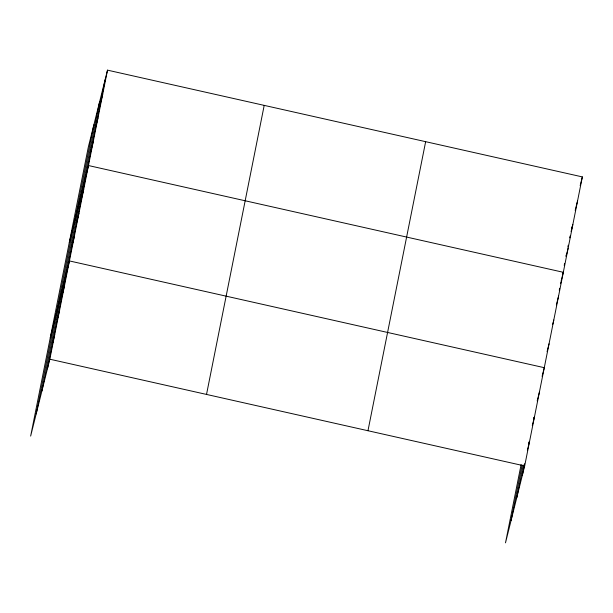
<?xml version="1.0" encoding="UTF-8"?>
<svg xmlns="http://www.w3.org/2000/svg" width="613" height="613" viewBox="0 0 613 613"><rect width="100%" height="100%" fill="white"/><g stroke="black" fill="none" stroke-linecap="round" stroke-linejoin="round"><path stroke-width="0.92" d="M36.182 413.89L93.866 124.837M41.891 391.017L99.574 101.965M47.423 368.819L105.107 79.759M107.505 70.15L88.333 147.043L30.65 436.096L49.822 359.203L107.505 70.15L582.35 176.904L524.667 465.957L505.495 542.85L521.111 464.593M206.52 394.435L264.203 105.382M367.969 430.732L425.652 141.68M511.035 520.644L522.107 465.137M516.736 497.771L523.272 465.014M522.268 475.565L524.636 463.742M528.628 443.72L528.988 441.896M533.532 419.146L533.892 417.33M559.271 290.156L559.638 288.325M560.55 283.735L560.918 281.903M562.382 274.563L562.749 272.731M564.213 265.391L564.581 263.559M566.044 256.219L566.412 254.387M567.876 247.047L568.243 245.215M569.707 237.875L570.067 236.043M571.538 228.703L571.898 226.871M100.348 103.605L102.746 93.996M95.59 127.458L97.988 117.849M90.831 151.304L93.23 141.695M69.3 242.426L88.471 165.541L563.316 272.295L561.14 281.03M81.314 198.995L83.705 189.386M76.556 222.841L78.947 213.232M71.798 246.687L74.188 237.078M50.258 337.817L69.43 260.931L544.283 367.685L542.099 376.42M62.135 295.106L64.526 285.497M57.231 319.679L59.63 310.063M52.327 344.245L54.726 334.637M580.174 185.639L582.35 176.904M575.193 210.359L577.592 200.75M571.086 231.591L572.833 224.603M566.113 256.311L568.075 248.449M556.374 304.876L558.558 296.14M552.711 324.354L553.8 319.986M547.08 351.693L549.041 343.832M537.195 400.986L539.379 392.251M532.299 425.56L534.475 416.817M527.395 450.126L529.571 441.391M49.822 359.203L524.667 465.957"/></g></svg>
